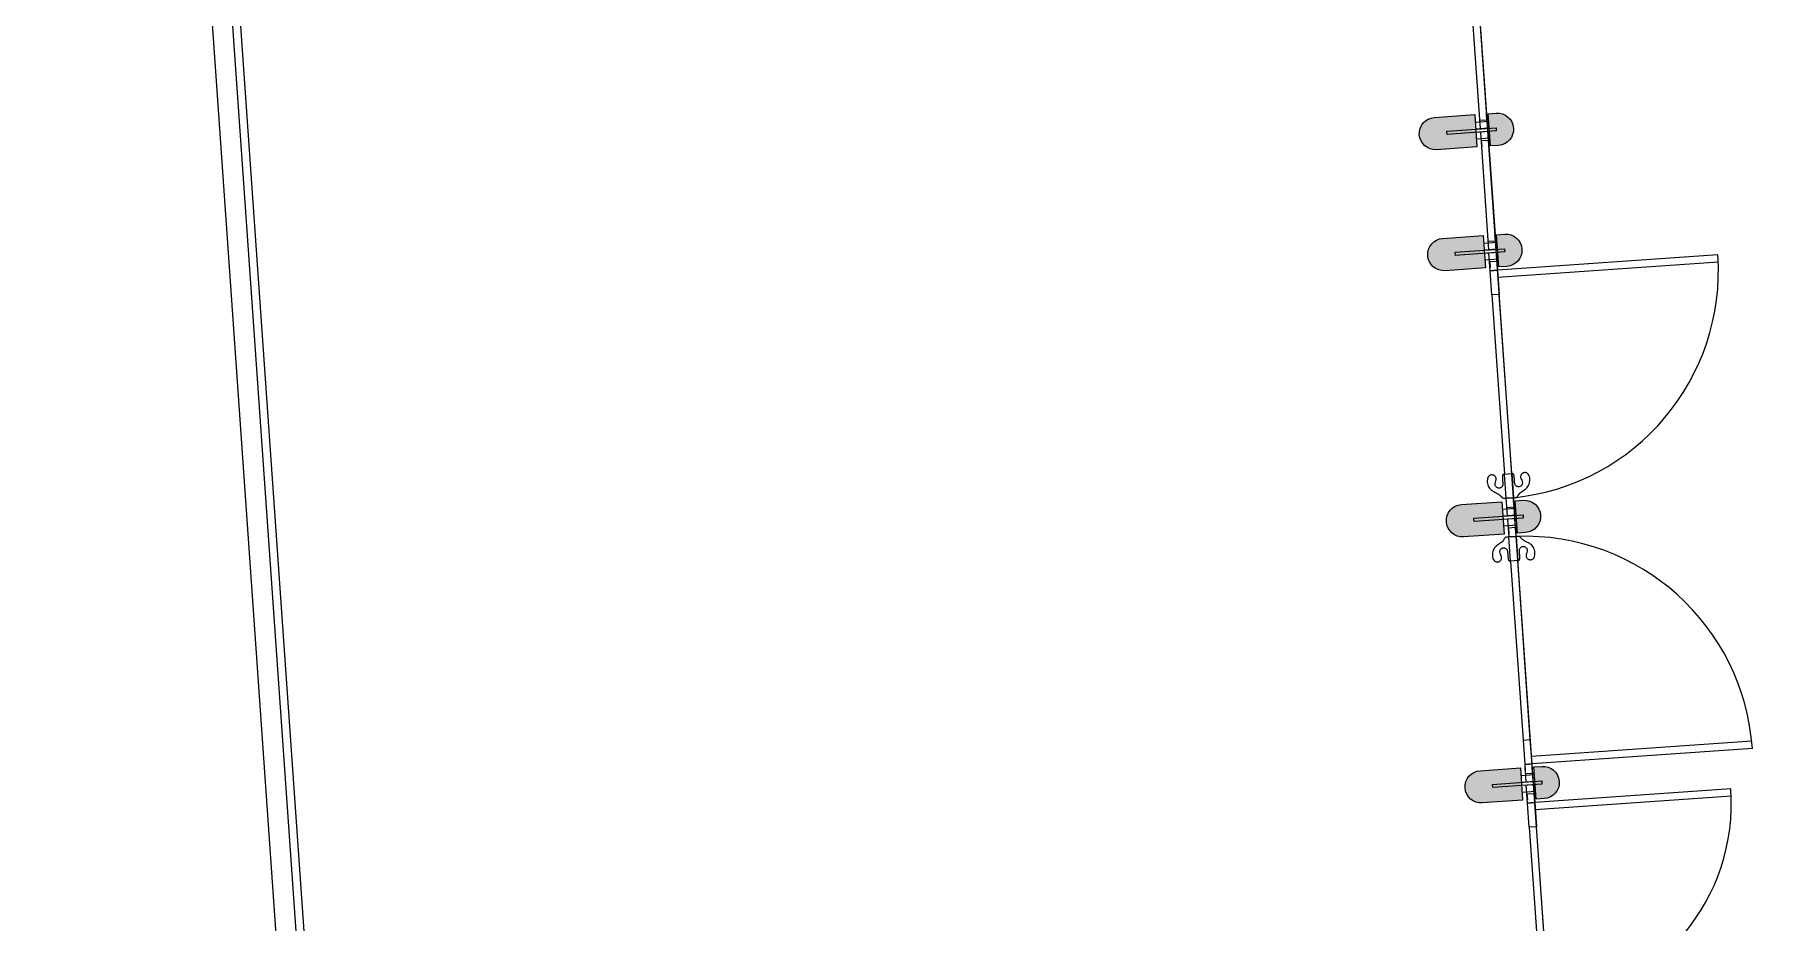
# Model space of a CAD drawing. Header units: millimetres. Extents: x 306 to 836129804, y -168137 to 818603917.
# Drawn here: x 833879703 to 833890390, y 818003655 to 818009146 of the extents above; entities that cross this region are included whole.
import ezdxf

# ---------------------------------------------------------------- set-up
doc = ezdxf.new("R2010")
doc.units = ezdxf.units.MM
doc.header["$LTSCALE"] = 3
for name, color, linetype, lineweight in [('A-214-M_CURT_WALL', 251, 'Continuous', 13), ('A-215-M_CURT_PANEL', 251, 'Continuous', 13), ('A-325-M_DOOR', 251, 'Continuous', 13), ('A-340-M_RAILING', 251, 'Continuous', 13), ('A-810-M_ROOMS', 251, 'Continuous', 13), ('Z-060-M_DETAIL', 253, 'Continuous', 5), ('Z-060-M_LINE_MEDIUM', 253, 'Continuous', 9)]:
    doc.layers.add(name, color=color, linetype=linetype, lineweight=lineweight)
doc.layers.add('UAJ-00XREF', color=7, linetype='Continuous')

# ---------------------------------------------------------------- blocks, each defined once
blk = doc.blocks.new('System Panel - ARC_Glazed-27541355-0300')
at = {"layer": 'A-215-M_CURT_PANEL', "lineweight": 9}
for p, q in [((-365.0000000087792, 44.00000000001623), (365.0000000087792, 44.00000000001623)), ((-365.0000000087792, 1.623454704002825e-11), (-365.0000000087792, 44.00000000001623)), ((365.0000000087792, 1.623454704002825e-11), (-365.0000000087792, 1.623454704002825e-11)), ((365.0000000087792, 1.623454704002825e-11), (365.0000000087792, 44.00000000001623))]:
    blk.add_line(p, q, dxfattribs=at)
blk = doc.blocks.new('DCW_01a - L_GF _LOBBY SINGLE DOOR_CERAMIC MULLION-40864556-0300')
at = {"layer": 'A-325-M_DOOR', "lineweight": 9}
for p, q in [((-739.999999999999, 44.95000000000353), (-630.0000000000007, 44.95000000000353)), ((-630.0000000000007, 0), (-739.999999999999, 0)), ((-630.0000000000008, 1.63614455317429e-11), (-630.0000000000008, 44.95000000000009)), ((-630.0000000000007, 44.95000000000353), (-630.0000000000007, 0)), ((480.0000000000012, 44.95000000000545), (629.9999999999906, 44.95000000000545)), ((629.9999999999906, 0), (480.0000000000012, 0)), ((629.9999999999906, 44.95000000000545), (629.9999999999906, 0)), ((630.0000000000008, 44.95000000000545), (740.0000000000008, 44.95000000000545)), ((630.0000000000008, 0), (630.0000000000008, 44.95000000000545)), ((740.0000000000008, 0), (630.0000000000008, 0))]:
    blk.add_line(p, q, dxfattribs=at)
at = {"layer": 'A-325-M_DOOR'}
for p, q in [((-629.9692686157136, 44.94999999999519), (-480.0977975837893, 44.94999999999682)), ((-480.0977975837898, 8.662937034387142e-12), (-629.9692686157136, 8.662937034387142e-12)), ((480.0000000000012, 44.95000000000009), (-480.0000000000005, 44.95000000000009)), ((-480.0000000000005, 44.95000000000009), (-480.0000000000005, 0)), ((480.0000000000012, 44.95000000000009), (-480.0000000000019, 44.95000000000009)), ((-480.0000000000019, 44.95000000000009), (-480.0000000000019, 0)), ((-480.0000000000005, 0), (480.0000000000012, 0)), ((-480.0000000000019, 0), (480.0000000000012, 0)), ((480.0000000000012, 0), (480.0000000000012, 44.95000000000009)), ((480.0000000000012, 0), (480.0000000000012, 44.95000000000009)), ((630.0000000000014, 0), (585.0000000000013, 0)), ((585.0000000000013, -1215.415339455529), (585.0000000000013, 0)), ((630.0000000000014, -1215.415339455529), (630.0000000000014, 0))]:
    blk.add_line(p, q, dxfattribs=at)
at = {"layer": 'A-325-M_DOOR', "flags": 128}
for points in [[(-491.5424845803441, 146.4819285868116), (-498.6569385155819, 150.5969384895882), (-506.5827870779288, 152.7260546422993), (-514.7231455613851, 153.8882849697217), (-522.9445962968674, 154.1188877522965), (-531.1450528756154, 153.5053912437262), (-539.2362432414615, 152.0378076816392), (-547.1465912780283, 149.7887217251294), (-554.7573686964522, 146.6755746204986), (-561.8771414156298, 142.565368240934), (-568.4700010259737, 137.6518004897652), (-574.3915146343659, 131.9464631830281), (-579.6845799078114, 125.6514660722233), (-584.2824218462345, 118.8331369286906), (-588.5080370078728, 111.7736709531651), (-592.6493405167965, 104.6642871168596), (-596.9508711306535, 97.65221139080312), (-601.688294037886, 90.92727237896585), (-606.9806875408461, 84.63197407853235), (-612.8806498899982, 78.90441498169041), (-619.3823309560398, 73.86887985622253), (-625.7955269265511, 68.75070774761375), (-629.1719913105089, 61.36552815156477), (-629.8973930352863, 53.17662897355077), (-629.9692686157136, 44.94999999999519)], [(-541.8148533215066, 59.17465377049585), (-544.6349916459088, 59.45264312641748), (-547.5157829562837, 60.09453772655109), (-550.3889010696943, 61.12642450465173), (-553.1766702477006, 62.55722513291182), (-555.7976138217177, 64.3751702509581), (-558.1734290430754, 66.54651819221452), (-560.2362885239778, 69.01711715384874), (-561.935129904087, 71.71678447659711), (-563.239749284079, 74.56578597936215), (-564.1420350939975, 77.48219998856855), (-564.6543759812432, 80.38882786014267), (-564.8058902731872, 83.21857926561917), (-564.6217464780368, 86.04639510848871), (-564.0759133513086, 88.94692033626715), (-563.1400483672135, 91.85273317194145), (-561.8026541733428, 94.68649716356238), (-560.072786759605, 97.36638961119984), (-557.9815677507147, 99.81303000115221), (-555.5808656727058, 101.9568293188419), (-552.9391280479095, 103.7444217381199), (-550.1350416271949, 105.1429710584741), (-547.2502134120631, 106.1416485457821), (-544.3622110474674, 106.7502712839931), (-541.5390552370753, 106.9957126300978)], [(-541.5390552370753, 106.9957126300978), (-533.8229410249407, 106.4591271865363), (-526.1005119864712, 104.4495470034938), (-518.3717656637532, 100.9669707397635)], [(-518.3717656637532, 100.9669707397635), (-515.5456332166201, 99.74592823134178), (-512.4776517283927, 98.83317347200371), (-509.2173269710647, 98.28622427025908), (-505.8307325790175, 98.15174802282819), (-502.397312555327, 98.45990006288667), (-499.00444838778, 99.21992447460245), (-495.7404372709451, 100.4180045302409), (-492.6869947313382, 102.0179481289729), (-489.9125801983325, 103.9646709622184), (-487.4676574324286, 106.1898056506012), (-485.3825088448904, 108.6183419119235), (-483.6676127460727, 111.1751177802645), (-482.261113884512, 113.91368171247), (-481.1461163303698, 116.9140839137674), (-480.383306360978, 120.1307580385118), (-480.0236470161459, 123.5008842251759), (-480.1025161220811, 126.9472025370352), (-480.6349551460189, 130.3831408866621), (-481.6130568905382, 133.719678108697), (-483.0061502313014, 136.8728703303098), (-484.7638311636878, 139.7707424976589), (-486.8212439265629, 142.3583908890284), (-489.10556090891, 144.6006060525362), (-491.5424845803441, 146.4819285868116)], [(-629.9692686157136, 8.662937034387142e-12), (-629.8973930352863, -8.226628973546369), (-629.1719913105089, -16.41552815156037), (-625.7955269265511, -23.80070774760935), (-619.3823309560398, -28.91887985621813), (-612.8806498899982, -33.95441498168547), (-606.9806875408461, -39.68197407852795), (-601.6882940378855, -45.97727237896092), (-596.9508711306535, -52.70221139079818), (-592.6493405167965, -59.71428711685471), (-588.5080370078728, -66.82367095316067), (-584.2824218462345, -73.88313692868621), (-579.684579907811, -80.70146607221892), (-574.3915146343653, -86.99646318302317), (-568.4700010259731, -92.70180048976084), (-561.8771414156288, -97.61536824092966), (-554.7573686964522, -101.7255746204942), (-547.1465912780277, -104.8387217251245), (-539.2362432414609, -107.0878076816343), (-531.1450528756149, -108.5553912437207), (-522.9445962968674, -109.1688877522921), (-514.7231455613845, -108.9382849697167), (-506.5827870779283, -107.7760546422944), (-498.6569385155814, -105.6469384895833), (-491.5424845803436, -101.5319285868061)], [(-480.0977975837893, 44.94999999999682), (-480.2971641918436, 47.84013206290851), (-481.0058615237813, 50.64547098941953), (-482.3743970351098, 53.18915509296864), (-484.4295992906005, 55.22123756261568), (-486.9548303094111, 56.62694343245979), (-489.7163136744322, 57.50689118085554), (-492.5661052090718, 58.02473218761385), (-495.4491493765285, 58.32856007671695), (-498.340547397552, 58.54291987713317), (-501.2345143921563, 58.70976770820742), (-504.1305084814809, 58.84347998235042), (-507.0278247443542, 58.94691084427221), (-509.9258759587592, 59.02231072888976), (-512.8244303543473, 59.07480609194106), (-515.7233105972522, 59.10996384411985), (-518.6223393540752, 59.13335088540111), (-521.5213744846368, 59.14973158037852), (-524.4204047299337, 59.16088571905566), (-527.3194492498304, 59.16789942887385), (-530.2185217496932, 59.17182608869781), (-533.1176132630211, 59.17358295648715), (-536.0167089335902, 59.174051928556), (-538.9157939051651, 59.17411490114378), (-541.8148533215066, 59.17465377049585)], [(-541.8148533215071, -14.22465377049037), (-538.9157939051651, -14.22411490113938), (-536.0167089335896, -14.22405192855106), (-533.1176132630217, -14.2235829564822), (-530.2185217496932, -14.22182608869286), (-527.3194492498304, -14.21789942886837), (-524.4204047299331, -14.21088571905125), (-521.5213744846374, -14.19973158037358), (-518.6223393540757, -14.18335088539671), (-515.7233105972522, -14.15996384411491), (-512.8244303543473, -14.12480609193612), (-509.9258759587592, -14.07231072888428), (-507.0278247443548, -13.99691084426727), (-504.1305084814815, -13.89347998234548), (-501.2345143921563, -13.75976770820193), (-498.340547397552, -13.59291987712768), (-495.449149376529, -13.37856007671146), (-492.5661052090718, -13.07473218760837), (-489.7163136744322, -12.55689118085006), (-486.9548303094116, -11.67694343245485), (-484.4295992906005, -10.27123756261019), (-482.3743970351098, -8.239155092963157), (-481.0058615237813, -5.695470989414045), (-480.2971641918436, -2.890132062903028), (-480.0977975837898, 8.662937034387142e-12)], [(-541.5390552370753, -62.04571263009282), (-544.3622110474669, -61.8002712839887), (-547.2502134120625, -61.19164854577771), (-550.1350416271944, -60.1929710584692), (-552.9391280479095, -58.79442173811493), (-555.5808656727053, -57.00682931883745), (-557.9815677507141, -54.86303000114727), (-560.0727867596045, -52.4163896111949), (-561.8026541733428, -49.73649716355744), (-563.1400483672135, -46.90273317193651), (-564.0759133513086, -43.99692033626276), (-564.6217464780368, -41.09639510848432), (-564.8058902731877, -38.26857926561422), (-564.6543759812432, -35.43882786013773), (-564.1420350939975, -32.5321999885636), (-563.2397492840796, -29.61578597935721), (-561.935129904087, -26.76678447659271), (-560.2362885239778, -24.0671171538438), (-558.1734290430759, -21.59651819221012), (-555.7976138217177, -19.42517025095316), (-553.1766702477006, -17.60722513290688), (-550.3889010696948, -16.17642450464679), (-547.5157829562837, -15.14453772654615), (-544.6349916459088, -14.50264312641253), (-541.8148533215071, -14.22465377049037)], [(-518.3717656637532, -56.01697073975803), (-526.1005119864718, -59.49954700348886), (-533.8229410249413, -61.50912718653083), (-541.5390552370753, -62.04571263009282)], [(-491.5424845803436, -101.5319285868061), (-489.10556090891, -99.65060605253124), (-486.8212439265623, -97.40839088902291), (-484.7638311636872, -94.82074249765398), (-483.0061502313009, -91.92287033030433), (-481.6130568905377, -88.7696781086915), (-480.6349551460183, -85.4331408866566), (-480.1025161220806, -81.9972025370297), (-480.0236470161454, -78.55088422517096), (-480.3833063609775, -75.18075803850684), (-481.1461163303692, -71.96408391376193), (-482.261113884512, -68.96368171246452), (-483.6676127460727, -66.22511778025951), (-485.3825088448904, -63.66834191191852), (-487.467657432428, -61.2398056505963), (-489.9125801983325, -59.0146709622129), (-492.6869947313382, -57.06794812896744), (-495.7404372709451, -55.46800453023542), (-499.00444838778, -54.26992447459697), (-502.397312555327, -53.50990006288119), (-505.830732579017, -53.2017480228227), (-509.2173269710647, -53.3362242702536), (-512.4776517283922, -53.88317347199877), (-515.5456332166201, -54.7959282313363), (-518.3717656637532, -56.01697073975803)]]:
    blk.add_lwpolyline(points, dxfattribs=at)
at = {"layer": 'A-325-M_DOOR'}
blk.add_arc((629.5635660310608, 44.9499588607396), 1260.365373879521, 182.0438432101284, 270.0198401395928, dxfattribs=at)
blk = doc.blocks.new('DCW_01b - L_GF _EMERGENCY EXIT_SINGLE DOOR_CERAMIC MULLION-37539140-0300')
at = {"layer": 'A-325-M_DOOR'}
for p, q in [((659.999999999997, 1364.625875944311), (659.999999999997, 0)), ((704.9999999999972, 1365.330068300233), (704.9999999999972, 0)), ((554.9999999999972, 0), (-554.9999999999978, 0)), ((-554.9999999999978, 0), (-554.9999999999978, -44.95000000000009)), ((554.9999999999972, -44.95000000000009), (554.9999999999972, 0)), ((704.9999999999972, 0), (659.999999999997, 0)), ((-704.969268615709, -8.121503469737945e-12), (-555.0977975837852, -8.121503469737945e-12)), ((-555.0977975837847, -44.94999999999682), (-704.969268615709, -44.94999999999519)), ((-554.9999999999978, -44.95000000000009), (554.9999999999972, -44.95000000000009))]:
    blk.add_line(p, q, dxfattribs=at)
at = {"layer": 'A-325-M_DOOR', "lineweight": 9}
for p, q in [((-704.9999999999966, 0), (-814.9999999999949, 0)), ((-704.9999999999966, -44.95000000000353), (-704.9999999999966, 0)), ((704.9999999999875, 0), (554.9999999999973, 0)), ((704.9999999999875, -44.95000000000545), (704.9999999999875, 0)), ((814.9999999999968, 0), (704.9999999999966, 0)), ((704.9999999999966, 0), (704.9999999999966, -44.95000000000545)), ((-814.9999999999949, -44.95000000000353), (-704.9999999999966, -44.95000000000353)), ((-704.9999999999967, -1.624300693947589e-11), (-704.9999999999967, -44.95000000000009)), ((554.9999999999973, -44.95000000000545), (704.9999999999875, -44.95000000000545)), ((704.9999999999966, -44.95000000000545), (814.9999999999968, -44.95000000000545))]:
    blk.add_line(p, q, dxfattribs=at)
at = {"layer": 'A-325-M_DOOR', "flags": 128}
for points in [[(-566.542484580339, 101.5319285868067), (-573.6569385155768, 105.6469384895838), (-581.5827870779236, 107.7760546422949), (-589.72314556138, 108.9382849697173), (-597.9445962968629, 109.1688877522926), (-606.1450528756103, 108.5553912437212), (-614.2362432414562, 107.0878076816348), (-622.1465912780232, 104.838721725125), (-629.7573686964475, 101.7255746204948), (-636.8771414156241, 97.6153682409302), (-643.4700010259685, 92.70180048976138), (-649.3915146343608, 86.9964631830237), (-654.6845799078063, 80.70146607221946), (-659.2824218462299, 73.88313692868675), (-663.5080370078682, 66.82367095316121), (-667.649340516792, 59.71428711685525), (-671.9508711306488, 52.70221139079872), (-676.6882940378808, 45.97727237896146), (-681.9806875408416, 39.68197407852849), (-687.8806498899936, 33.95441498168601), (-694.3823309560353, 28.91887985621867), (-700.7955269265465, 23.80070774760989), (-704.1719913105044, 16.41552815156091), (-704.8973930352817, 8.22662897354691), (-704.969268615709, -8.121503469737945e-12)], [(-616.8148533215026, 14.22465377049091), (-619.6349916459043, 14.50264312641308), (-622.5157829562792, 15.14453772654669), (-625.3889010696902, 16.17642450464733), (-628.176670247696, 17.60722513290742), (-630.7976138217132, 19.42517025095371), (-633.1734290430713, 21.59651819221066), (-635.2362885239731, 24.06711715384434), (-636.9351299040825, 26.76678447659325), (-638.2397492840751, 29.61578597935775), (-639.1420350939928, 32.53219998856414), (-639.6543759812386, 35.43882786013827), (-639.8058902731831, 38.26857926561476), (-639.6217464780322, 41.09639510848486), (-639.075913351304, 43.9969203362633), (-638.1400483672088, 46.90273317193705), (-636.8026541733383, 49.73649716355798), (-635.0727867595999, 52.41638961119544), (-632.9815677507096, 54.86303000114781), (-630.5808656727007, 57.00682931883799), (-627.9391280479049, 58.79442173811547), (-625.1350416271898, 60.19297105846974), (-622.250213412058, 61.19164854577825), (-619.3622110474623, 61.80027128398924), (-616.5390552370707, 62.04571263009336)], [(-555.0977975837852, -8.121503469737945e-12), (-555.297164191839, 2.890132062903569), (-556.0058615237767, 5.695470989414587), (-557.3743970351053, 8.239155092963697), (-559.429599290596, 10.27123756261073), (-561.954830309407, 11.67694343245539), (-564.7163136744276, 12.5568911808506), (-567.5661052090672, 13.07473218760891), (-570.4491493765245, 13.37856007671201), (-573.3405473975474, 13.59291987712822), (-576.2345143921516, 13.75976770820248), (-579.1305084814769, 13.89347998234602), (-582.0278247443503, 13.99691084426781), (-584.9258759587547, 14.07231072888482), (-587.8244303543428, 14.12480609193666), (-590.7233105972476, 14.15996384411545), (-593.6223393540711, 14.18335088539725), (-596.5213744846327, 14.19973158037412), (-599.4204047299286, 14.21088571905179), (-602.3194492498259, 14.21789942886891), (-605.2185217496886, 14.2218260886934), (-608.117613263017, 14.22358295648274), (-611.016708933585, 14.2240519285516), (-613.9157939051604, 14.22411490113992), (-616.8148533215026, 14.22465377049091)], [(-616.5390552370707, 62.04571263009336), (-608.8229410249368, 61.50912718653137), (-601.1005119864672, 59.4995470034894), (-593.3717656637486, 56.01697073975857)], [(-593.3717656637486, 56.01697073975857), (-590.5456332166156, 54.79592823133684), (-587.4776517283876, 53.88317347199931), (-584.2173269710602, 53.33622427025414), (-580.8307325790124, 53.20174802282324), (-577.3973125553224, 53.50990006288173), (-574.0044483877754, 54.26992447459751), (-570.7404372709404, 55.46800453023597), (-567.6869947313336, 57.06794812896798), (-564.912580198328, 59.01467096221344), (-562.4676574324234, 61.23980565059684), (-560.3825088448858, 63.66834191191906), (-558.667612746068, 66.22511778026005), (-557.2611138845075, 68.96368171246506), (-556.1461163303646, 71.96408391376247), (-555.3833063609728, 75.18075803850738), (-555.0236470161408, 78.5508842251715), (-555.1025161220759, 81.99720253703023), (-555.6349551460137, 85.43314088665714), (-556.6130568905331, 88.76967810869203), (-558.0061502312963, 91.92287033030487), (-559.7638311636827, 94.82074249765452), (-561.8212439265577, 97.40839088902345), (-564.1055609089054, 99.65060605253178), (-566.542484580339, 101.5319285868067)], [(-704.969268615709, -44.94999999999519), (-704.8973930352817, -53.17662897355077), (-704.1719913105044, -61.36552815156477), (-700.7955269265465, -68.75070774761375), (-694.3823309560353, -73.86887985622253), (-687.8806498899936, -78.90441498169041), (-681.9806875408416, -84.63197407853235), (-676.6882940378814, -90.92727237896585), (-671.9508711306488, -97.65221139080312), (-667.649340516792, -104.6642871168596), (-663.5080370078682, -111.7736709531651), (-659.2824218462299, -118.8331369286906), (-654.6845799078069, -125.6514660722233), (-649.3915146343612, -131.9464631830281), (-643.470001025969, -137.6518004897652), (-636.8771414156253, -142.565368240934), (-629.7573686964475, -146.6755746204986), (-622.1465912780237, -149.7887217251294), (-614.2362432414568, -152.0378076816392), (-606.1450528756109, -153.5053912437262), (-597.9445962968629, -154.1188877522965), (-589.7231455613805, -153.8882849697217), (-581.5827870779242, -152.7260546422993), (-573.6569385155773, -150.5969384895882), (-566.5424845803395, -146.4819285868116)], [(-616.5390552370707, -106.9957126300978), (-619.3622110474629, -106.7502712839931), (-622.2502134120584, -106.1416485457821), (-625.1350416271904, -105.1429710584741), (-627.9391280479049, -103.7444217381199), (-630.5808656727013, -101.9568293188419), (-632.9815677507102, -99.81303000115221), (-635.0727867596005, -97.36638961119984), (-636.8026541733383, -94.68649716356238), (-638.1400483672088, -91.85273317194145), (-639.075913351304, -88.94692033626715), (-639.6217464780322, -86.04639510848871), (-639.8058902731825, -83.21857926561917), (-639.6543759812386, -80.38882786014267), (-639.1420350939928, -77.48219998856855), (-638.2397492840745, -74.56578597936215), (-636.9351299040825, -71.71678447659711), (-635.2362885239731, -69.01711715384874), (-633.1734290430708, -66.54651819221452), (-630.7976138217132, -64.3751702509581), (-628.176670247696, -62.55722513291182), (-625.3889010696896, -61.12642450465173), (-622.5157829562792, -60.09453772655109), (-619.6349916459043, -59.45264312641748), (-616.814853321502, -59.17465377049585)], [(-616.814853321502, -59.17465377049585), (-613.9157939051604, -59.17411490114378), (-611.0167089335855, -59.174051928556), (-608.1176132630166, -59.17358295648715), (-605.2185217496886, -59.17182608869781), (-602.3194492498259, -59.16789942887385), (-599.4204047299291, -59.16088571905566), (-596.5213744846321, -59.14973158037852), (-593.6223393540706, -59.13335088540111), (-590.7233105972476, -59.10996384411985), (-587.8244303543428, -59.07480609194106), (-584.9258759587547, -59.02231072888976), (-582.0278247443497, -58.94691084427221), (-579.1305084814763, -58.84347998235042), (-576.2345143921516, -58.70976770820742), (-573.3405473975474, -58.54291987713317), (-570.4491493765239, -58.32856007671695), (-567.5661052090672, -58.02473218761385), (-564.7163136744276, -57.50689118085554), (-561.9548303094065, -56.62694343245979), (-559.429599290596, -55.22123756261568), (-557.3743970351053, -53.18915509296864), (-556.0058615237767, -50.64547098941953), (-555.297164191839, -47.84013206290851), (-555.0977975837847, -44.94999999999682)], [(-593.3717656637486, -100.9669707397635), (-601.1005119864666, -104.4495470034938), (-608.8229410249362, -106.4591271865363), (-616.5390552370707, -106.9957126300978)], [(-566.5424845803395, -146.4819285868116), (-564.1055609089054, -144.6006060525362), (-561.8212439265583, -142.3583908890284), (-559.7638311636832, -139.7707424976589), (-558.0061502312968, -136.8728703303098), (-556.6130568905337, -133.719678108697), (-555.6349551460142, -130.3831408866621), (-555.1025161220765, -126.9472025370352), (-555.0236470161414, -123.5008842251759), (-555.3833063609734, -120.1307580385118), (-556.1461163303652, -116.9140839137674), (-557.2611138845075, -113.91368171247), (-558.667612746068, -111.1751177802645), (-560.3825088448858, -108.6183419119235), (-562.467657432424, -106.1898056506012), (-564.912580198328, -103.9646709622184), (-567.6869947313336, -102.0179481289729), (-570.7404372709404, -100.4180045302409), (-574.0044483877754, -99.21992447460245), (-577.3973125553224, -98.45990006288667), (-580.8307325790129, -98.15174802282819), (-584.2173269710602, -98.28622427025908), (-587.4776517283882, -98.83317347200371), (-590.5456332166156, -99.74592823134178), (-593.3717656637486, -100.9669707397635)]]:
    blk.add_lwpolyline(points, dxfattribs=at)
at = {"layer": 'A-325-M_DOOR'}
blk.add_arc((704.5635660310566, -44.9499588607396), 1410.280094691746, 89.98226889470419, 178.1734981558258, dxfattribs=at)
blk = doc.blocks.new('DCW_01b - L_GF _EMERGENCY EXIT_SINGLE DOOR_CERAMIC MULLION-37539141-0300')
at = {"layer": 'A-325-M_DOOR', "lineweight": 9}
for p, q in [((-815.0000000000122, 44.95000000000353), (-705.000000000014, 44.95000000000353)), ((-705.000000000014, 0), (-815.0000000000122, 0)), ((-705.0000000000141, 1.624300693947589e-11), (-705.0000000000141, 44.95000000000009)), ((-705.000000000014, 44.95000000000353), (-705.000000000014, 0)), ((555.0000000000146, 44.95000000000545), (705.0000000000038, 44.95000000000545)), ((705.0000000000038, 0), (555.0000000000146, 0)), ((705.0000000000038, 44.95000000000545), (705.0000000000038, 0)), ((705.000000000014, 44.95000000000545), (815.0000000000141, 44.95000000000545)), ((705.000000000014, 0), (705.000000000014, 44.95000000000545)), ((815.0000000000141, 0), (705.000000000014, 0))]:
    blk.add_line(p, q, dxfattribs=at)
at = {"layer": 'A-325-M_DOOR'}
for p, q in [((-704.9692686157264, 44.94999999999519), (-555.0977975838019, 44.94999999999682)), ((-555.0977975838025, 8.121503469737945e-12), (-704.9692686157264, 8.121503469737945e-12)), ((555.0000000000144, 44.95000000000009), (-555.0000000000151, 44.95000000000009)), ((-555.0000000000151, 44.95000000000009), (-555.0000000000151, 0)), ((-555.0000000000151, 0), (555.0000000000144, 0)), ((555.0000000000144, 0), (555.0000000000144, 44.95000000000009)), ((705.0000000000144, 0), (660.0000000000144, 0)), ((660.0000000000144, -1364.625875944346), (660.0000000000144, 0)), ((705.0000000000144, -1365.330068300267), (705.0000000000144, 0))]:
    blk.add_line(p, q, dxfattribs=at)
at = {"layer": 'A-325-M_DOOR', "flags": 128}
for points in [[(-566.5424845803569, 146.4819285868116), (-573.6569385155947, 150.5969384895882), (-581.5827870779416, 152.7260546422993), (-589.7231455613978, 153.8882849697217), (-597.9445962968801, 154.1188877522965), (-606.1450528756282, 153.5053912437262), (-614.2362432414742, 152.0378076816392), (-622.146591278041, 149.7887217251294), (-629.7573686964649, 146.6755746204986), (-636.8771414156425, 142.565368240934), (-643.4700010259864, 137.6518004897652), (-649.3915146343786, 131.9464631830281), (-654.6845799078242, 125.6514660722233), (-659.2824218462472, 118.8331369286906), (-663.5080370078855, 111.7736709531651), (-667.6493405168093, 104.6642871168596), (-671.9508711306662, 97.65221139080312), (-676.6882940378987, 90.92727237896585), (-681.9806875408589, 84.63197407853235), (-687.8806498900109, 78.90441498169041), (-694.3823309560526, 73.86887985622253), (-700.7955269265639, 68.75070774761375), (-704.1719913105217, 61.36552815156477), (-704.897393035299, 53.17662897355077), (-704.9692686157264, 44.94999999999519)], [(-616.8148533215193, 59.17465377049585), (-619.6349916459216, 59.45264312641748), (-622.5157829562964, 60.09453772655109), (-625.388901069707, 61.12642450465173), (-628.1766702477133, 62.55722513291182), (-630.7976138217305, 64.3751702509581), (-633.1734290430882, 66.54651819221452), (-635.2362885239905, 69.01711715384874), (-636.9351299040998, 71.71678447659711), (-638.2397492840918, 74.56578597936215), (-639.1420350940102, 77.48219998856855), (-639.654375981256, 80.38882786014267), (-639.8058902731999, 83.21857926561917), (-639.6217464780494, 86.04639510848871), (-639.0759133513213, 88.94692033626715), (-638.1400483672262, 91.85273317194145), (-636.8026541733556, 94.68649716356238), (-635.0727867596178, 97.36638961119984), (-632.9815677507274, 99.81303000115221), (-630.5808656727186, 101.9568293188419), (-627.9391280479223, 103.7444217381199), (-625.1350416272077, 105.1429710584741), (-622.2502134120758, 106.1416485457821), (-619.3622110474802, 106.7502712839931), (-616.539055237088, 106.9957126300978)], [(-616.539055237088, 106.9957126300978), (-608.8229410249535, 106.4591271865363), (-601.100511986484, 104.4495470034938), (-593.3717656637659, 100.9669707397635)], [(-593.3717656637659, 100.9669707397635), (-590.5456332166328, 99.74592823134178), (-587.4776517284055, 98.83317347200371), (-584.2173269710775, 98.28622427025908), (-580.8307325790303, 98.15174802282819), (-577.3973125553397, 98.45990006288667), (-574.0044483877928, 99.21992447460245), (-570.7404372709577, 100.4180045302409), (-567.686994731351, 102.0179481289729), (-564.9125801983453, 103.9646709622184), (-562.4676574324413, 106.1898056506012), (-560.3825088449032, 108.6183419119235), (-558.6676127460854, 111.1751177802645), (-557.2611138845248, 113.91368171247), (-556.1461163303825, 116.9140839137674), (-555.3833063609907, 120.1307580385118), (-555.0236470161586, 123.5008842251759), (-555.1025161220939, 126.9472025370352), (-555.6349551460316, 130.3831408866621), (-556.613056890551, 133.719678108697), (-558.0061502313141, 136.8728703303098), (-559.7638311637005, 139.7707424976589), (-561.8212439265756, 142.3583908890284), (-564.1055609089228, 144.6006060525362), (-566.5424845803569, 146.4819285868116)], [(-704.9692686157264, 8.121503469737945e-12), (-704.897393035299, -8.22662897354691), (-704.1719913105217, -16.41552815156091), (-700.7955269265639, -23.80070774760989), (-694.3823309560526, -28.91887985621867), (-687.8806498900109, -33.95441498168601), (-681.9806875408589, -39.68197407852849), (-676.6882940378982, -45.97727237896146), (-671.9508711306662, -52.70221139079872), (-667.6493405168093, -59.71428711685525), (-663.5080370078855, -66.82367095316121), (-659.2824218462472, -73.88313692868675), (-654.6845799078237, -80.70146607221946), (-649.391514634378, -86.9964631830237), (-643.4700010259859, -92.70180048976138), (-636.8771414156415, -97.6153682409302), (-629.7573686964649, -101.7255746204948), (-622.1465912780404, -104.838721725125), (-614.2362432414736, -107.0878076816348), (-606.1450528756276, -108.5553912437212), (-597.9445962968801, -109.1688877522926), (-589.7231455613972, -108.9382849697173), (-581.582787077941, -107.7760546422949), (-573.6569385155941, -105.6469384895838), (-566.5424845803564, -101.5319285868067)], [(-555.0977975838019, 44.94999999999682), (-555.2971641918564, 47.84013206290851), (-556.005861523794, 50.64547098941953), (-557.3743970351226, 53.18915509296864), (-559.4295992906133, 55.22123756261568), (-561.9548303094238, 56.62694343245979), (-564.7163136744449, 57.50689118085554), (-567.5661052090845, 58.02473218761385), (-570.4491493765412, 58.32856007671695), (-573.3405473975648, 58.54291987713317), (-576.234514392169, 58.70976770820742), (-579.1305084814936, 58.84347998235042), (-582.027824744367, 58.94691084427221), (-584.9258759587719, 59.02231072888976), (-587.8244303543601, 59.07480609194106), (-590.7233105972649, 59.10996384411985), (-593.6223393540879, 59.13335088540111), (-596.5213744846495, 59.14973158037852), (-599.4204047299464, 59.16088571905566), (-602.3194492498432, 59.16789942887385), (-605.2185217497059, 59.17182608869781), (-608.1176132630338, 59.17358295648715), (-611.0167089336029, 59.174051928556), (-613.9157939051778, 59.17411490114378), (-616.8148533215193, 59.17465377049585)], [(-616.8148533215199, -14.22465377049091), (-613.9157939051778, -14.22411490113992), (-611.0167089336023, -14.2240519285516), (-608.1176132630344, -14.22358295648274), (-605.2185217497059, -14.2218260886934), (-602.3194492498432, -14.21789942886891), (-599.4204047299459, -14.21088571905179), (-596.52137448465, -14.19973158037412), (-593.6223393540885, -14.18335088539725), (-590.7233105972649, -14.15996384411545), (-587.8244303543601, -14.12480609193666), (-584.9258759587719, -14.07231072888482), (-582.0278247443675, -13.99691084426781), (-579.1305084814942, -13.89347998234602), (-576.234514392169, -13.75976770820248), (-573.3405473975648, -13.59291987712822), (-570.4491493765418, -13.37856007671201), (-567.5661052090845, -13.07473218760891), (-564.7163136744449, -12.5568911808506), (-561.9548303094243, -11.67694343245539), (-559.4295992906133, -10.27123756261073), (-557.3743970351226, -8.239155092963697), (-556.005861523794, -5.695470989414587), (-555.2971641918564, -2.890132062903569), (-555.0977975838025, 8.121503469737945e-12)], [(-616.539055237088, -62.04571263009336), (-619.3622110474796, -61.80027128398924), (-622.2502134120753, -61.19164854577825), (-625.1350416272071, -60.19297105846974), (-627.9391280479223, -58.79442173811547), (-630.580865672718, -57.00682931883799), (-632.9815677507269, -54.86303000114781), (-635.0727867596172, -52.41638961119544), (-636.8026541733556, -49.73649716355798), (-638.1400483672262, -46.90273317193705), (-639.0759133513213, -43.9969203362633), (-639.6217464780494, -41.09639510848486), (-639.8058902732004, -38.26857926561476), (-639.654375981256, -35.43882786013827), (-639.1420350940102, -32.53219998856414), (-638.2397492840923, -29.61578597935775), (-636.9351299040998, -26.76678447659325), (-635.2362885239905, -24.06711715384434), (-633.1734290430886, -21.59651819221066), (-630.7976138217305, -19.42517025095371), (-628.1766702477133, -17.60722513290742), (-625.3889010697076, -16.17642450464733), (-622.5157829562964, -15.14453772654669), (-619.6349916459216, -14.50264312641308), (-616.8148533215199, -14.22465377049091)], [(-593.3717656637659, -56.01697073975857), (-601.1005119864845, -59.4995470034894), (-608.822941024954, -61.50912718653137), (-616.539055237088, -62.04571263009336)], [(-566.5424845803564, -101.5319285868067), (-564.1055609089228, -99.65060605253178), (-561.8212439265751, -97.40839088902345), (-559.7638311636999, -94.82074249765452), (-558.0061502313135, -91.92287033030487), (-556.6130568905504, -88.76967810869203), (-555.6349551460311, -85.43314088665714), (-555.1025161220933, -81.99720253703023), (-555.0236470161581, -78.5508842251715), (-555.3833063609902, -75.18075803850738), (-556.1461163303819, -71.96408391376247), (-557.2611138845248, -68.96368171246506), (-558.6676127460854, -66.22511778026005), (-560.3825088449032, -63.66834191191906), (-562.4676574324408, -61.23980565059684), (-564.9125801983453, -59.01467096221344), (-567.686994731351, -57.06794812896798), (-570.7404372709577, -55.46800453023597), (-574.0044483877928, -54.26992447459751), (-577.3973125553397, -53.50990006288173), (-580.8307325790297, -53.20174802282324), (-584.2173269710775, -53.33622427025414), (-587.4776517284049, -53.88317347199931), (-590.5456332166328, -54.79592823133684), (-593.3717656637659, -56.01697073975857)]]:
    blk.add_lwpolyline(points, dxfattribs=at)
at = {"layer": 'A-325-M_DOOR'}
blk.add_arc((704.5635660310738, 44.9499588607396), 1410.280094691781, 181.8265018441738, 270.0177311052955, dxfattribs=at)
blk = doc.blocks.new('Circular Mullion - ARC_CW_CERAMIC MULLION-30650210-0300')
at = {"layer": 'Z-060-M_LINE_MEDIUM', "lineweight": 18}
h = blk.add_hatch(color=256, dxfattribs=at)
h.paths.add_polyline_path([(6.930349627509713e-11, 160.0001288222728), (27.62534705140006, 155.8705539054722), (50.00000000007526, 146.6026692006838), (76.053818580374, 123.7474907206025), (86.60254037847494, 110.0001288223014), (96.5925826289706, 85.88203333250486), (100.0000000000812, 46.22018912939889), (100.0000000000812, 10.0001288222029), (-99.99999999994262, 10.0001288222029), (-99.99999999994262, 60.00012882226083), (-93.26508591872884, 93.91532101883732), (-86.60254037842297, 110.0001288221975), (-70.71067811858798, 130.7108069409181), (-49.99999999993666, 146.6026692007185), (-17.30802505658817, 157.7214840952532), (-9.999999999963075, 158.6836038463923)], flags=0)
h.paths.add_polyline_path([(-17.42937404491909, -73.49987121654476), (100.0000000000812, -73.49987121654476), (100.0000000000812, -323.4998116814927), (93.20229713902005, -357.566589401928), (86.6025403785096, -373.4998116814987), (70.71067811872659, -394.2104898001673), (44.63327725535096, -412.3253214062901), (20.66588698905725, -420.7790960445724), (6.930349627509713e-11, -423.4998116814873), (-25.88190451003611, -420.092394310446), (-50.00000000000596, -410.102352059933), (-75.64606173225421, -387.7785726501263), (-86.60254037837099, -373.4998116814987), (-96.592582628832, -349.381716191754), (-99.9999999999253, -323.4998116814927), (-99.99999999994262, -73.49987121654476), (-45.51229512630749, -73.49987121654476)], flags=0)
at = {"layer": 'Z-060-M_DETAIL', "lineweight": 18}
for p, q in [((-99.9999999999991, 60.00012882228518), (-99.999999999999, 10.00012882222638)), ((-99.999999999999, 10.00012882222638), (100.0000000000011, 10.00012882222702)), ((100.0000000000011, 10.00012882222702), (100.000000000001, 60.00012882228619)), ((100.0000000000007, -73.49987121653935), (-99.99999999999937, -73.49987121653999)), ((-99.99999999999937, -73.49987121653999), (-99.99999999999898, -323.4998116814805)), ((100.0000000000011, -323.4998116814814), (100.0000000000007, -73.49987121653935))]:
    blk.add_line(p, q, dxfattribs=at)
for centre, start, end in [((9.644285370313811e-13, 60.00012882228535), 4.389165460419653e-13, 180), ((1.049027531507818e-12, -323.499811681481), 180, 359.9999999999993)]:
    blk.add_arc(centre, 100.0000000000001, start, end, dxfattribs=at)
at = {"layer": 'Z-060-M_LINE_MEDIUM'}
for p, q in [((-62.9999999999993, 0.0001288222264391472), (-99.99999999999898, 0.0001288222263751799)), ((-62.99999999999923, -43.99999997875487), (-62.9999999999993, 0.0001288222264380412)), ((-51.70955868577837, 10.00012882222653), (-51.70955868577823, -73.49987121653984)), ((-9.99999999999969, 52.50012878340168), (-9.99999999999969, -252.4999025251603)), ((10.00000000000098, 52.5001287834017), (-9.99999999999969, 52.50012878340168)), ((10.00000000000098, -252.4999025251603), (10.00000000000098, 52.50012878340168)), ((51.70955868577257, 10.00012882222687), (51.70955868577271, -73.4998712165395)), ((62.9999999999993, 0.0001288222264391472), (100.0000000000011, 0.0001288222263751799)), ((62.99999999999923, -43.99999997875487), (62.9999999999993, 0.0001288222264380412)), ((-62.99999999999923, -43.99999997875487), (-99.9999999999989, -43.99999997875493)), ((62.99999999999923, -43.99999997875487), (100.0000000000012, -43.99999997875493)), ((-9.99999999999969, -252.4999025251603), (10.00000000000098, -252.4999025251603))]:
    blk.add_line(p, q, dxfattribs=at)
blk = doc.blocks.new('Circular Mullion - CERAMIC_MULLIONS-V59-0300')
at = {"layer": 'A-214-M_CURT_WALL', "lineweight": 9}
for p, q in [((-9.999999999999453, 10.00012882223014), (-9.999999999999318, -73.49987121653969)), ((9.999999999999453, 10.00012882223014), (9.999999999999318, -73.49987121653969))]:
    blk.add_line(p, q, dxfattribs=at)
blk = doc.blocks.new('Circular Mullion - CERAMIC_MULLIONS-V60-0300')
at = {"layer": 'A-214-M_CURT_WALL', "lineweight": 9}
for p, q in [((-9.999999999999453, 10.00012882223014), (-9.999999999999318, -73.49987121653969)), ((9.999999999999453, 10.00012882223014), (9.999999999999318, -73.49987121653969))]:
    blk.add_line(p, q, dxfattribs=at)
blk = doc.blocks.new('Circular Mullion - CERAMIC_MULLIONS-V61-0300')
at = {"layer": 'Z-060-M_DETAIL'}
h = blk.add_hatch(dxfattribs=at)
h.set_pattern_fill('FP_30', color=256, style=0, pattern_type=2)
h.set_pattern_definition([(40.001, (-82351.303, -90737.98599999999), (1413.194390208404, -378.6379656248121), [152.4, -1676.4]), (95.00099999999999, (-82351.303, -90737.98599999999), (-1456.26522035187, -543.0976736347895), [121.92, -1341.12]), (349.549, (-82361.93, -90616.53), (889.3416091385086, -1597.992801986582), [129.52, -1424.721]), (43.817, (-81944.90299999999, -90737.981), (2152.89117884148, -425.6198905767216), [228.6, -2514.599999999999]), (353.365, (-81972.933, -90557.26199999999), (1490.581070387251, -2302.892542689128), [194.28, -2137.081]), (98.817, (-81944.90299999999, -90737.981), (-2461.71853262027, 1210.408603316625), [182.88, -2011.68]), (69.001, (-82046.505, -90534.78199999999), (1419.574992020522, 353.9660090445607), [152.4, -1676.4]), (124.001, (-82046.505, -90534.78199999999), (-1010.379283629889, -1181.015316719285), [121.92, -1341.12]), (18.549, (-82114.683, -90433.707), (1552.557981219097, -966.4746286886605), [129.52, -1424.721]), (52.501, (-82351.303, -90737.98599999999), (-151.2196967581064, 659.7837157314406), [67.05599999999998, -1257.808, 67.05599999999998, -2640.584]), (52.501, (-82351.303, -90737.98599999999), (-151.2196967581064, 659.7837157314406), [-1391.92, -1294.384, 67.05599999999998, -1279.144]), (82.50100000000002, (-82351.303, -90737.98599999999), (-635.7946094367029, 723.7610752473709), [67.056, -709.168, 67.056, -1740.408]), (82.50100000000002, (-82351.303, -90737.98599999999), (-635.7946094367029, 723.7610752473709), [-843.28, -1227.328, 67.056, -446.024]), (122.501, (-82351.297, -91191.12199999999), (-963.7365984707277, 499.9460303803515), [67.056, -440.944, 67.056, -3621.024]), (122.501, (-82351.297, -91191.12199999999), (-963.7365984707277, 499.9460303803515), [-575.056, -1517.904, 67.056, -2036.064]), (132.501, (-82351.29400000001, -91394.32199999999), (-1198.252163876058, -99.37782595400802), [67.056, -593.344, 67.056, -2479.04]), (132.501, (-82351.29400000001, -91394.32199999999), (-1198.252163876058, -99.37782595400802), [-727.456, -985.52, 67.056, -1426.464])])
h.paths.add_polyline_path([(-9.99999660277499, -73.49987121642349), (-10.00000000010168, 10.00012882235883), (9.999999999963075, 10.00012882235883), (9.999999996844418, -73.49962150449133)], flags=0)
at = {"layer": 'A-214-M_CURT_WALL', "lineweight": 9}
for p, q in [((-9.999999999999453, 10.00012882223014), (-9.999999999999318, -73.49987121653969)), ((9.999999999999453, 10.00012882223014), (9.999999999999318, -73.49987121653969))]:
    blk.add_line(p, q, dxfattribs=at)
blk = doc.blocks.new('Circular Mullion - CERAMIC_MULLIONS-V62-0300')
at = {"layer": 'A-214-M_CURT_WALL', "lineweight": 9}
for p, q in [((-9.999999999999453, 10.00012882223014), (-9.999999999999318, -73.49987121653969)), ((9.999999999999453, 10.00012882223014), (9.999999999999318, -73.49987121653969))]:
    blk.add_line(p, q, dxfattribs=at)
blk = doc.blocks.new('Top Rail Type - Top Rail_Internal_-22321310-0300')
at = {"layer": 'A-340-M_RAILING'}
for p, q in [((83042.1827381617, 93847.48761451701), (83042.1827381617, 73094.01308592278)), ((83092.1827381617, 93847.48761451701), (83092.1827381617, 73094.01308592278))]:
    blk.add_line(p, q, dxfattribs=at)
blk = doc.blocks.new('3A35X-MAGP-P-MP-00')
at = {"layer": 'A-810-M_ROOMS', "flags": 128}
blk.add_lwpolyline([(834465085.7538512, 817974771.5611619), (834464865.7372983, 817977918.8060364), (834464850.8992845, 817978131.0576235), (834464308.7225246, 817978093.15531), (834464157.7830955, 817978224.3700023), (834463773.3552912, 817983723.4491415), (834463904.5699723, 817983874.3885577), (834468435.4912078, 817984191.1346996), (834469968.6494386, 817984298.3142178), (834469977.8899325, 817984166.132813), (834470142.4636021, 817984177.6377746), (834470137.6321951, 817984246.7366306), (834470118.4133565, 817984521.6047571), (834468190.7204213, 818012091.4987841)], dxfattribs=at)
blk.add_lwpolyline([(834459893.3836063, 818018648.6144739), (834461354.7237173, 817997744.7546844), (834443876.6535696, 817976864.315659), (834443217.2186244, 817986297.2570605), (834442768.314205, 817986265.8751991), (834442719.4979758, 817986964.1709644), (834443168.4023951, 817986995.5528259), (834442536.82529, 817996029.9994645)], close=True, dxfattribs=at)
at = {"layer": 'A-214-M_CURT_WALL', "lineweight": 18, "extrusion": (0, 0, -1), "rotation": 86.000376102104}
for p in [(-834468437.885644, 818008556.5379635), (-834468490.1980882, 818007808.3645824), (-834468605.2854654, 818006162.3831439), (-834468720.3728424, 818004516.4017055)]:
    blk.add_blockref('Circular Mullion - ARC_CW_CERAMIC MULLION-30650210-0300', p, dxfattribs=at)
at = {"layer": 'A-215-M_CURT_PANEL', "rotation": 93.99962389789602}
for p in [(834468411.729422, 818008930.624654), (834468464.0418662, 818008182.451273)]:
    blk.add_blockref('System Panel - ARC_Glazed-27541355-0300', p, dxfattribs=at)
at = {"layer": 'A-325-M_DOOR'}
for name, p, rotation in [('DCW_01b - L_GF _EMERGENCY EXIT_SINGLE DOOR_CERAMIC MULLION-37539141-0300', (834468547.7417768, 818006985.3738632), 93.99962389789602), ('DCW_01b - L_GF _EMERGENCY EXIT_SINGLE DOOR_CERAMIC MULLION-37539140-0300', (834468662.8291538, 818005339.3924247), 273.999623897896), ('DCW_01a - L_GF _LOBBY SINGLE DOOR_CERAMIC MULLION-40864556-0300', (834468772.6852866, 818003768.2283244), 93.99962389789602)]:
    blk.add_blockref(name, p, dxfattribs=dict(at, rotation=rotation))
at = {"layer": 'A-340-M_RAILING', "rotation": 3.998908525771384}
blk.add_blockref('Top Rail Type - Top Rail_Internal_-22321310-0300', (834383717.2011063, 817919328.6601489), dxfattribs=at)
at = {"layer": 'Z-060-M_DETAIL', "lineweight": 9, "extrusion": (0, 0, -1), "rotation": 86.000376102104}
for name, p in [('Circular Mullion - CERAMIC_MULLIONS-V62-0300', (-834468437.885644, 818008556.5379635)), ('Circular Mullion - CERAMIC_MULLIONS-V61-0300', (-834468490.1980882, 818007808.3645824)), ('Circular Mullion - CERAMIC_MULLIONS-V60-0300', (-834468605.2854654, 818006162.3831439)), ('Circular Mullion - CERAMIC_MULLIONS-V59-0300', (-834468720.3728424, 818004516.4017055))]:
    blk.add_blockref(name, p, dxfattribs=at)

msp = doc.modelspace()

# ---------------------------------------------------------------- block references
at = {"layer": 'UAJ-00XREF', "ltscale": 0.5}
msp.add_blockref('3A35X-MAGP-P-MP-00', (-579752.5553781986, 0), dxfattribs=at)

doc.saveas('drawing.dxf')
